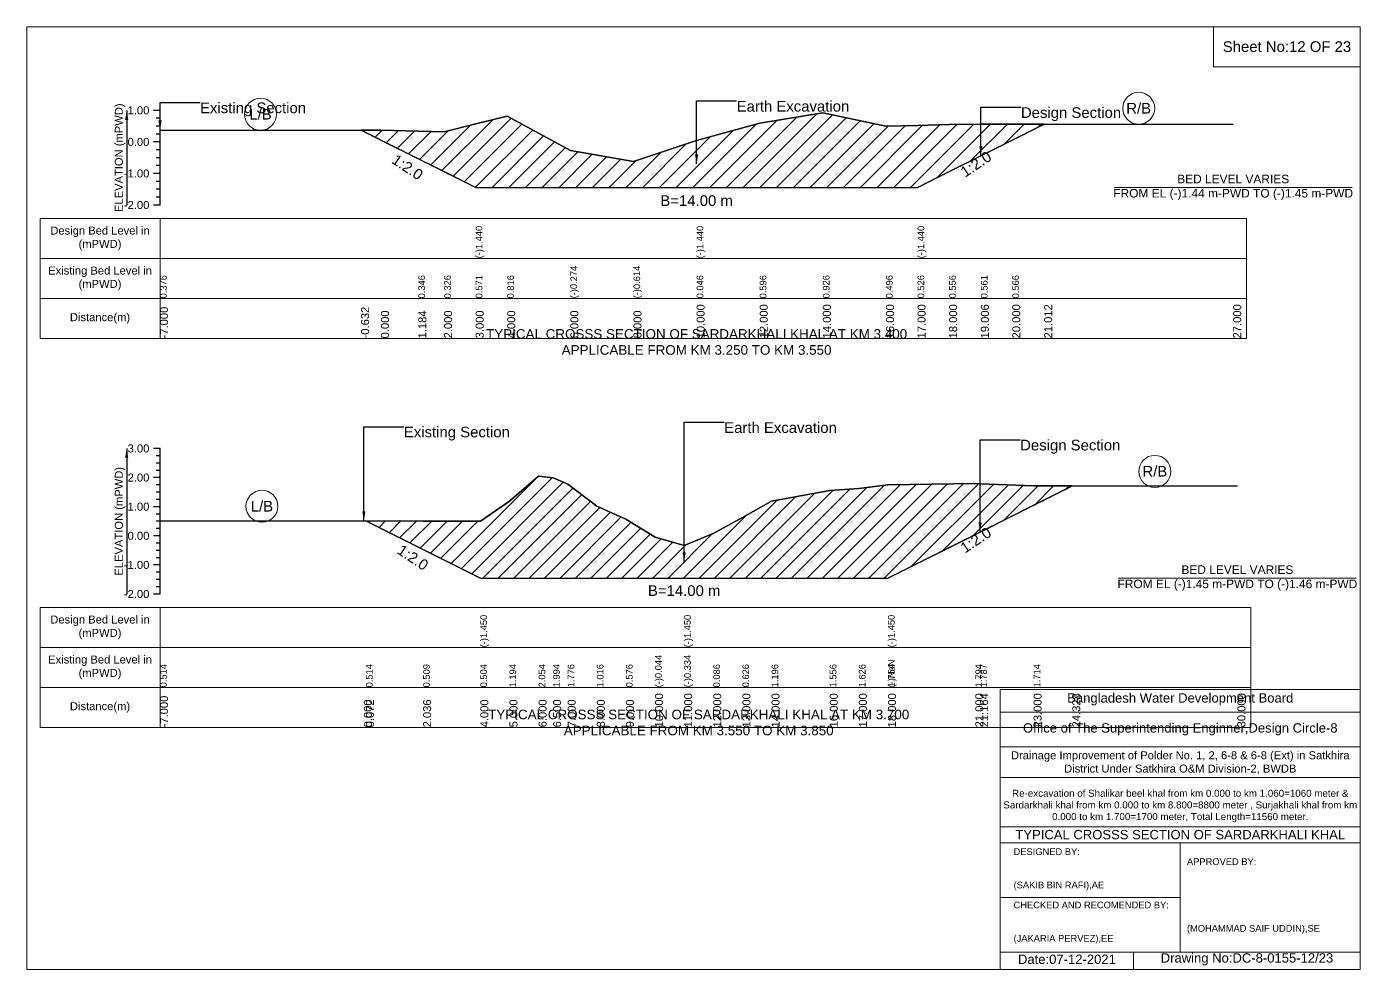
# Model space of a CAD drawing. Header units: inches. Extents: x 93000 to 506000, y -4242 to 0.
# Drawn here: x 210000 to 216000, y -4242 to 0 of the extents above; entities that cross this region are included whole.
import ezdxf

# ---------------------------------------------------------------- set-up
doc = ezdxf.new("R2010")
doc.units = ezdxf.units.IN
doc.header["$LTSCALE"] = 7
doc.header["$MEASUREMENT"] = 0
doc.linetypes.add('DASHED', pattern=[0.75, 0.5, -0.25])
for name, color, linetype, lineweight in [('Cross section Data Border', 7, 'Continuous', 9), ('Cross Section Labels', 7, 'Continuous', 9), ('Design_Bed_Level for Xsection', 7, 'DASHED', 25), ('Existing_Bed_Level for Xsection', 7, 'Continuous', 25), ('Long Section Labels', 7, 'Continuous', 9)]:
    doc.layers.add(name, color=color, linetype=linetype, lineweight=lineweight)
doc.styles.get("Standard").update_dxf_attribs({"font": 'arial.ttf'})
doc.dimstyles.get("Standard").update_dxf_attribs({"dimtxt": 0.18, "dimasz": 0.18, "dimexe": 0.18, "dimexo": 0.0625, "dimgap": 0.09, "dimtad": 0, "dimtih": 1, "dimtoh": 1, "dimdec": 4, "dimzin": 0, "dimdsep": 46, "dimtxsty": 'Standard', "dimcen": 0.09, "dimadec": 0, "dimazin": 0, "dimtfac": 1, "dimtdec": 4, "dimtofl": 0, "dimtmove": 0, "dimatfit": 3, "dimfxl": 1, "dimtolj": 1, "dimtzin": 0, "dimarcsym": 0})

msp = doc.modelspace()

# ---------------------------------------------------------------- hatches: boundary and pattern name
at = {"layer": 'Existing_Bed_Level for Xsection'}
h = msp.add_hatch(dxfattribs=at)
h.set_pattern_fill('ANSI31', color=256, scale=426, style=0)
h.paths.add_polyline_path([(211504.3, -465.4), (211594, -510.3), (211762.1, -594.4), (211878, -652.3), (212020, -723.3), (212162, -723.3), (212446, -723.3), (212730, -723.3), (213014, -723.3), (213298, -723.3), (213582, -723.3), (213866, -723.3), (214008, -723.3), (214150, -652.3), (214292.9, -580.9), (214434, -510.3), (214577.7, -438.4), (214434, -438.4), (214292.9, -439.1), (214150, -439.9), (214008, -444.1), (213866, -448.4), (213582, -387.3), (213298, -434.2), (213014, -512.3), (212730, -606), (212446, -557.7), (212162, -402.9), (212020, -437.7), (211878, -472.5), (211762.1, -469.6), (211594, -465.4)])
h = msp.add_hatch(dxfattribs=at)
h.set_pattern_fill('ANSI31', color=256, scale=393, style=0)
h.paths.add_polyline_path([(211526.5, -2223.9), (211783.7, -2352.6), (212041, -2481.2), (212172, -2481.2), (212303, -2481.2), (212368.5, -2481.2), (212434, -2481.2), (212565, -2481.2), (212696, -2481.2), (212827, -2481.2), (212958, -2481.2), (213089, -2481.2), (213220, -2481.2), (213351, -2481.2), (213613, -2481.2), (213744, -2481.2), (213875, -2481.2), (214268, -2284.7), (214289.5, -2274), (214530, -2153.7), (214704, -2066.7), (214530, -2066.7), (214289.5, -2057.1), (214268, -2056.2), (213875, -2061.5), (213744, -2078.2), (213613, -2087.4), (213351, -2134.6), (213220, -2209.2), (213089, -2280), (212958, -2335), (212827, -2297), (212696, -2215.8), (212565, -2158.2), (212434, -2058.6), (212368.5, -2030), (212303, -2022.2), (212172, -2134.8), (212041, -2225.2), (211783.7, -2224.6)])

# ---------------------------------------------------------------- linework, layer by layer
at = {"layer": 'Cross section Data Border'}
for points in [[(210000, 0), (216000, 0), (216000, -4242), (210000, -4242)], [(215340, 0), (216000, 0), (216000, -180), (215340, -180)], [(210060, -862.8), (215488, -862.8), (215488, -1402.8), (210060, -1402.8)], [(210060, -2613.2), (215507, -2613.2), (215507, -3153.2), (210060, -3153.2)]]:
    msp.add_lwpolyline(points, close=True, dxfattribs=at)
for points in [[(210600, -862.8), (210600, -1402.8)], [(210060, -1042.8), (215488, -1042.8)], [(210060, -1222.8), (215488, -1222.8)], [(210600, -2613.2), (210600, -3153.2)], [(210060, -2793.2), (215507, -2793.2)], [(210060, -2973.2), (215507, -2973.2)], [(214380, -4242), (214380, -2982), (216000, -2982)], [(214380, -3084), (216000, -3084)], [(214380, -3240), (216000, -3240)], [(214380, -3378), (216000, -3378)], [(214380, -3600), (216000, -3600)], [(214380, -3672), (216000, -3672)], [(215190, -3672), (215190, -4164)], [(214380, -3918), (215190, -3918)], [(214380, -4164), (216000, -4164)], [(214980, -4164), (214980, -4242)]]:
    msp.add_lwpolyline(points, dxfattribs=at)
at = {"layer": 'Cross Section Labels'}
for points in [[(214892.2, -723.3), (215963.8, -723.3)], [(214911.2, -2481.2), (215982.8, -2481.2)]]:
    msp.add_lwpolyline(points, dxfattribs=at)
for centre in [(215002.9, -367.4), (211052.1, -394.4), (215075.5, -2001.2), (211058.5, -2158.4)]:
    msp.add_circle(centre, 72, dxfattribs=at)
at = {"layer": 'Design_Bed_Level for Xsection'}
for points in [[(211504.3, -465.4), (211762.1, -594.4), (212020, -723.3), (213014, -723.3), (214008, -723.3), (214292.9, -580.9), (214577.7, -438.4)], [(211526.5, -2223.9), (211783.7, -2352.6), (212041, -2481.2), (212958, -2481.2), (213875, -2481.2), (214289.5, -2274), (214704, -2066.7)]]:
    msp.add_lwpolyline(points, dxfattribs=at)
at = {"layer": 'Existing_Bed_Level for Xsection'}
for points in [[(210600, -376.8), (210570, -376.8)], [(210600, -412.3), (210582, -412.3)], [(210600, -802.8), (210600, -660.8), (210600, -518.8), (210600, -376.8)], [(210600, -465.4), (211504.3, -465.4), (211594, -465.4), (211762.1, -469.6), (211878, -472.5), (212020, -437.7), (212020, -437.7), (212162, -402.9), (212446, -557.7), (212730, -606), (213014, -512.3), (213014, -512.3), (213298, -434.2), (213582, -387.3), (213866, -448.4), (214008, -444.1), (214008, -444.1), (214150, -439.9), (214292.9, -439.1), (214434, -438.4), (214577.7, -438.4), (215428, -438.4)], [(210600, -447.8), (210582, -447.8)], [(210600, -518.8), (210570, -518.8)], [(210600, -483.3), (210582, -483.3)], [(210600, -554.3), (210582, -554.3)], [(210600, -589.8), (210582, -589.8)], [(210600, -625.3), (210582, -625.3)], [(210600, -660.8), (210570, -660.8)], [(210600, -696.3), (210582, -696.3)], [(210600, -731.8), (210582, -731.8)], [(210600, -767.3), (210582, -767.3)], [(210600, -802.8), (210570, -802.8)], [(210600, -1898.2), (210570, -1898.2)], [(210600, -2553.2), (210600, -2422.2), (210600, -2291.2), (210600, -2160.2), (210600, -2029.2), (210600, -1898.2)], [(210600, -1931), (210582, -1931)], [(210600, -1963.7), (210582, -1963.7)], [(210600, -2029.2), (210570, -2029.2)], [(210600, -1996.5), (210582, -1996.5)], [(210600, -2223.9), (211517, -2223.9), (211526.5, -2223.9), (211783.7, -2224.6), (212041, -2225.2), (212041, -2225.2), (212172, -2134.8), (212303, -2022.2), (212368.5, -2030), (212434, -2058.6), (212565, -2158.2), (212696, -2215.8), (212827, -2297), (212958, -2335), (212958, -2335), (213089, -2280), (213220, -2209.2), (213351, -2134.6), (213613, -2087.4), (213744, -2078.2), (213875, -2061.5), (213875, -2061.5), (214268, -2056.2), (214289.5, -2057.1), (214530, -2066.7), (214704, -2066.7), (215447, -2066.7)], [(210600, -2062), (210582, -2062)], [(210600, -2094.7), (210582, -2094.7)], [(210600, -2127.5), (210582, -2127.5)], [(210600, -2160.2), (210570, -2160.2)], [(210600, -2193), (210582, -2193)], [(210600, -2225.7), (210582, -2225.7)], [(210600, -2258.5), (210582, -2258.5)], [(210600, -2291.2), (210570, -2291.2)], [(210600, -2324), (210582, -2324)], [(210600, -2356.7), (210582, -2356.7)], [(210600, -2389.5), (210582, -2389.5)], [(210600, -2422.2), (210570, -2422.2)], [(210600, -2455), (210582, -2455)], [(210600, -2487.7), (210582, -2487.7)], [(210600, -2553.2), (210570, -2553.2)], [(210600, -2520.5), (210582, -2520.5)]]:
    msp.add_lwpolyline(points, dxfattribs=at)
for points in [[(211504.3, -465.4), (211594, -510.3), (211762.1, -594.4), (211878, -652.3), (212020, -723.3), (212020, -723.3), (212162, -723.3), (212446, -723.3), (212730, -723.3), (213014, -723.3), (213014, -723.3), (213298, -723.3), (213582, -723.3), (213866, -723.3), (214008, -723.3), (214008, -723.3), (214150, -652.3), (214292.9, -580.9), (214434, -510.3), (214577.7, -438.4), (214434, -438.4), (214292.9, -439.1), (214150, -439.9), (214008, -444.1), (214008, -444.1), (213866, -448.4), (213582, -387.3), (213298, -434.2), (213014, -512.3), (213014, -512.3), (212730, -606), (212446, -557.7), (212162, -402.9), (212020, -437.7), (212020, -437.7), (211878, -472.5), (211762.1, -469.6), (211594, -465.4)], [(211526.5, -2223.9), (211526.5, -2223.9), (211783.7, -2352.6), (212041, -2481.2), (212041, -2481.2), (212172, -2481.2), (212303, -2481.2), (212368.5, -2481.2), (212434, -2481.2), (212565, -2481.2), (212696, -2481.2), (212827, -2481.2), (212958, -2481.2), (212958, -2481.2), (213089, -2481.2), (213220, -2481.2), (213351, -2481.2), (213613, -2481.2), (213744, -2481.2), (213875, -2481.2), (213875, -2481.2), (214268, -2284.7), (214289.5, -2274), (214530, -2153.7), (214704, -2066.7), (214704, -2066.7), (214704, -2066.7), (214530, -2066.7), (214289.5, -2057.1), (214268, -2056.2), (213875, -2061.5), (213875, -2061.5), (213744, -2078.2), (213613, -2087.4), (213351, -2134.6), (213220, -2209.2), (213089, -2280), (212958, -2335), (212958, -2335), (212827, -2297), (212696, -2215.8), (212565, -2158.2), (212434, -2058.6), (212368.5, -2030), (212303, -2022.2), (212172, -2134.8), (212041, -2225.2), (212041, -2225.2), (211783.7, -2224.6), (211526.5, -2223.9)]]:
    msp.add_lwpolyline(points, close=True, dxfattribs=at)

# ---------------------------------------------------------------- texts
at = {"layer": 'Cross section Data Border', "attachment_point": 5}
for s, insert, char_height in [('Sheet No:12 OF 23', (215670, -90), 48), ('Bangladesh Water Development Board', (215190, -3027), 42), ('Office of The Superintending Enginner,Design Circle-8', (215190, -3162), 42)]:
    msp.add_mtext(s, dxfattribs=dict(at, insert=insert, char_height=char_height))
at = {"layer": 'Cross section Data Border'}
for s, insert, char_height, width, attachment_point in [('Design Bed Level in (mPWD)', (210330, -952.8), 36, 480, 5), ('Existing Bed Level in (mPWD)', (210330, -1132.8), 36, 480, 5), ('Distance(m)', (210330, -1312.8), 36, 480, 5), ('Design Bed Level in (mPWD)', (210330, -2703.2), 36, 480, 5), ('Existing Bed Level in (mPWD)', (210330, -2883.2), 36, 480, 5), ('Distance(m)', (210330, -3063.2), 36, 480, 5), ('Drainage Improvement of Polder No. 1, 2, 6-8 & 6-8 (Ext) in Satkhira District Under Satkhira O&M Division-2, BWDB', (215190, -3312), 36, 1680, 5), ('Re-excavation of Shalikar beel khal from km 0.000 to km 1.060=1060 meter & Sardarkhali khal from km 0.000 to km 8.800=8800 meter , Surjakhali khal from km 0.000 to km 1.700=1700 meter, Total Length=11560 meter.', (215190, -3507), 31.4683, 1620, 5), ('TYPICAL CROSSS SECTION OF SARDARKHALI KHAL', (215190, -3636), 42, 1680, 5), ('DESIGNED BY:^J^J^J(SAKIB BIN RAFI),AE', (214440, -3792), 30, 840, 4), ('APPROVED BY:^J^J^J^J^J^J(MOHAMMAD SAIF UDDIN),SE', (215220, -3912), 30, 840, 4), ('CHECKED AND RECOMENDED BY:^J^J^J(JAKARIA PERVEZ),EE', (214440, -4032), 30, 840, 4), ('Date:07-12-2021', (214680, -4197), 42, 840, 5), ('Drawing No:DC-8-0155-12/23', (215490, -4197), 42, 1320, 5)]:
    msp.add_mtext(s, dxfattribs=dict(at, insert=insert, char_height=char_height, width=width, attachment_point=attachment_point))
at = {"layer": 'Cross Section Labels'}
for s, insert, char_height, attachment_point in [('Existing Section', (210780, -341.3), 48, 1), ('Earth Excavation', (213194, -334.2), 48, 1), ('R/B', (215002.9, -367.4), 48, 5), ('L/B', (211052.1, -394.4), 48, 5), ('Design Section', (214472.9, -362.6), 48, 1), ('BED LEVEL VARIES ^JFROM EL (-)1.44 m-PWD TO (-)1.45 m-PWD', (215428, -723.3), 38.4, 5), ('B=14.00 m', (213014, -758.8), 48, 2), ('TYPICAL CROSSS SECTION OF SARDARKHALI KHAL AT KM 3.400^JAPPLICABLE FROM KM 3.250 TO KM 3.550', (213014, -1419), 43.2, 5), ('Existing Section', (211697, -1800), 48, 1), ('Earth Excavation', (213138, -1780.3), 48, 1), ('Design Section', (214469.5, -1858.9), 48, 1), ('R/B', (215075.5, -2001.2), 48, 5), ('L/B', (211058.5, -2158.4), 48, 5), ('BED LEVEL VARIES ^JFROM EL (-)1.45 m-PWD TO (-)1.46 m-PWD', (215447, -2481.2), 38.4, 5), ('B=14.00 m', (212958, -2513.9), 48, 2), ('TYPICAL CROSSS SECTION OF SARDARKHALI KHAL AT KM 3.700^JAPPLICABLE FROM KM 3.550 TO KM 3.850', (213023.5, -3131.5), 43.2, 5)]:
    msp.add_mtext(s, dxfattribs=dict(at, insert=insert, char_height=char_height, attachment_point=attachment_point))
at = {"layer": 'Cross Section Labels', "char_height": 48, "attachment_point": 2}
for insert, rotation in [((211726.6, -612.1), 326.30993), ((214257.4, -598.6), 33.69007), ((214256.7, -2290.3), 33.69007), ((211751, -2368.9), 326.30993)]:
    msp.add_mtext('1:2.0', dxfattribs=dict(at, insert=insert, rotation=rotation))
at = {"layer": 'Existing_Bed_Level for Xsection', "char_height": 36, "attachment_point": 5, "rotation": 90}
for insert in [(210420, -589.8), (210420, -2225.7)]:
    msp.add_mtext('ELEVATION (mPWD)', dxfattribs=dict(at, insert=insert))
at = {"layer": 'Existing_Bed_Level for Xsection', "char_height": 36, "attachment_point": 6}
for s, insert in [('1.00', (210552, -376.8)), ('0.00', (210552, -518.8)), ('-1.00', (210552, -660.8)), ('-2.00', (210552, -802.8)), ('3.00', (210552, -1898.2)), ('2.00', (210552, -2029.2)), ('1.00', (210552, -2160.2)), ('0.00', (210552, -2291.2)), ('-1.00', (210552, -2422.2)), ('-2.00', (210552, -2553.2))]:
    msp.add_mtext(s, dxfattribs=dict(at, insert=insert))
at = {"layer": 'Long Section Labels', "attachment_point": 1, "rotation": 90}
for s, insert, char_height in [('(-)1.440', (212020, -1042.8), 30), ('(-)1.440', (213014, -1042.8), 30), ('(-)1.440', (214008, -1042.8), 30), ('(-)0.274', (212446, -1222.8), 30), ('(-)0.614', (212730, -1222.8), 30), ('0.376', (210600, -1222.8), 30), ('0.376', (210600, -1222.8), 30), ('0.376', (210600, -1222.8), 30), ('0.346', (211762.1, -1222.8), 30), ('0.326', (211878, -1222.8), 30), ('0.571', (212020, -1222.8), 30), ('0.571', (212020, -1222.8), 30), ('0.571', (212020, -1222.8), 30), ('0.816', (212162, -1222.8), 30), ('0.046', (213014, -1222.8), 30), ('0.046', (213014, -1222.8), 30), ('0.046', (213014, -1222.8), 30), ('0.596', (213298, -1222.8), 30), ('0.926', (213582, -1222.8), 30), ('0.496', (213866, -1222.8), 30), ('0.526', (214008, -1222.8), 30), ('0.526', (214008, -1222.8), 30), ('0.526', (214008, -1222.8), 30), ('0.556', (214150, -1222.8), 30), ('0.561', (214292.9, -1222.8), 30), ('0.566', (214434, -1222.8), 30), ('0.566', (214434, -1222.8), 30), ('0.566', (214434, -1222.8), 30), ('10.000', (213014, -1402.8), 36), ('10.000', (213014, -1402.8), 36), ('10.000', (213014, -1402.8), 36), ('12.000', (213298, -1402.8), 36), ('14.000', (213582, -1402.8), 36), ('16.000', (213866, -1402.8), 36), ('17.000', (214008, -1402.8), 36), ('17.000', (214008, -1402.8), 36), ('17.000', (214008, -1402.8), 36), ('18.000', (214150, -1402.8), 36), ('19.006', (214292.9, -1402.8), 36), ('20.000', (214434, -1402.8), 36), ('21.012', (214577.7, -1402.8), 36), ('27.000', (215428, -1402.8), 36), ('-7.000', (210600, -1402.8), 36), ('-0.632', (211504.3, -1402.8), 36), ('0.000', (211594, -1402.8), 36), ('1.184', (211762.1, -1402.8), 36), ('2.000', (211878, -1402.8), 36), ('3.000', (212020, -1402.8), 36), ('3.000', (212020, -1402.8), 36), ('3.000', (212020, -1402.8), 36), ('4.000', (212162, -1402.8), 36), ('6.000', (212446, -1402.8), 36), ('8.000', (212730, -1402.8), 36), ('(-)1.450', (212041, -2793.2), 30), ('(-)1.450', (212958, -2793.2), 30), ('(-)1.450', (213875, -2793.2), 30), ('0.514', (210600, -2973.2), 30), ('0.514', (210600, -2973.2), 30), ('0.514', (211526.5, -2973.2), 30), ('0.509', (211783.7, -2973.2), 30), ('0.504', (212041, -2973.2), 30), ('0.504', (212041, -2973.2), 30), ('0.504', (212041, -2973.2), 30), ('1.194', (212172, -2973.2), 30), ('2.054', (212303, -2973.2), 30), ('1.994', (212368.5, -2973.2), 30), ('1.776', (212434, -2973.2), 30), ('1.016', (212565, -2973.2), 30), ('0.576', (212696, -2973.2), 30), ('(-)0.044', (212827, -2973.2), 30), ('(-)0.334', (212958, -2973.2), 30), ('(-)0.334', (212958, -2973.2), 30), ('(-)0.334', (212958, -2973.2), 30), ('0.086', (213089, -2973.2), 30), ('0.626', (213220, -2973.2), 30), ('1.196', (213351, -2973.2), 30), ('1.556', (213613, -2973.2), 30), ('1.626', (213744, -2973.2), 30), ('(-)NaN', (213875, -2973.2), 30), ('1.754', (213875, -2973.2), 30), ('1.754', (213875, -2973.2), 30), ('1.794', (214268, -2973.2), 30), ('1.787', (214289.5, -2973.2), 30), ('1.714', (214530, -2973.2), 30), ('1.714', (214530, -2973.2), 30), ('1.714', (214530, -2973.2), 30), ('-7.000', (210600, -3153.2), 36), ('0.000', (211517, -3153.2), 36), ('0.072', (211526.5, -3153.2), 36), ('2.036', (211783.7, -3153.2), 36), ('4.000', (212041, -3153.2), 36), ('4.000', (212041, -3153.2), 36), ('4.000', (212041, -3153.2), 36), ('5.000', (212172, -3153.2), 36), ('6.000', (212303, -3153.2), 36), ('6.500', (212368.5, -3153.2), 36), ('7.000', (212434, -3153.2), 36), ('8.000', (212565, -3153.2), 36), ('9.000', (212696, -3153.2), 36), ('10.000', (212827, -3153.2), 36), ('11.000', (212958, -3153.2), 36), ('11.000', (212958, -3153.2), 36), ('11.000', (212958, -3153.2), 36), ('12.000', (213089, -3153.2), 36), ('13.000', (213220, -3153.2), 36), ('14.000', (213351, -3153.2), 36), ('16.000', (213613, -3153.2), 36), ('17.000', (213744, -3153.2), 36), ('18.000', (213875, -3153.2), 36), ('18.000', (213875, -3153.2), 36), ('18.000', (213875, -3153.2), 36), ('21.000', (214268, -3153.2), 36), ('21.164', (214289.5, -3153.2), 36), ('23.000', (214530, -3153.2), 36), ('24.328', (214704, -3153.2), 36), ('30.000', (215447, -3153.2), 36)]:
    msp.add_mtext(s, dxfattribs=dict(at, insert=insert, char_height=char_height))

# ---------------------------------------------------------------- leaders
at = {"layer": 'Cross Section Labels', "annotation_type": 0, "has_hookline": 1, "hookline_direction": 0}
for points, text_width in [([(210600, -465.4), (210600, -341.3), (210779.9, -341.3)], 467.2), ([(213014, -617.8), (213014, -334.2), (213193.9, -334.2)], 497), ([(214292.9, -580.9), (214292.9, -362.6), (214472.8, -362.6)], 441.2), ([(211517, -2223.9), (211517, -1800), (211696.9, -1800)], 467.2), ([(212958, -2408.1), (212958, -1780.3), (213137.9, -1780.3)], 497), ([(214289.5, -2274), (214289.5, -1858.9), (214469.4, -1858.9)], 441.2)]:
    msp.add_leader(points, dimstyle='Standard', override={"dimasz": 43.2}, dxfattribs=dict(at, text_width=text_width))
at = {"layer": 'Existing_Bed_Level for Xsection'}
for points in [[(210450, -376.8), (210450, -802.8)], [(210450, -1898.2), (210450, -2553.2)]]:
    msp.add_leader(points, dimstyle='Standard', override={"dimasz": 43.2}, dxfattribs=at)

doc.saveas('drawing.dxf')
